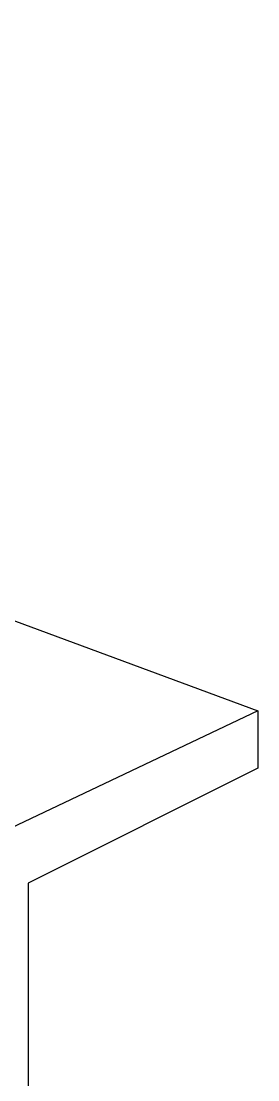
# Model space of a CAD drawing. Extents: x 0 to 420, y 0 to 297.
# Drawn here: x 91.81 to 94.12, y 91.56 to 101.88 of the extents above; entities that cross this region are included whole.
import ezdxf

# ---------------------------------------------------------------- set-up
doc = ezdxf.new("R2010")
doc.units = 0
doc.header["$MEASUREMENT"] = 0
doc.layers.add('ИЗОМЕТРИЯ', color=7, linetype='CONTINUOUS')

msp = doc.modelspace()

# ---------------------------------------------------------------- linework, layer by layer
at = {"layer": 'ИЗОМЕТРИЯ', "linetype": 'Continuous'}
for p, q in [((75.913875, 101.881375), (94.122, 95.158375)), ((94.122, 95.158375), (88.799625, 92.63725)), ((94.122, 95.158375), (94.122, 94.598125)), ((94.122, 94.598125), (91.881, 93.477625)), ((91.881, 93.477625), (91.881, 83.533188))]:
    msp.add_line(p, q, dxfattribs=at)

doc.saveas('drawing.dxf')
